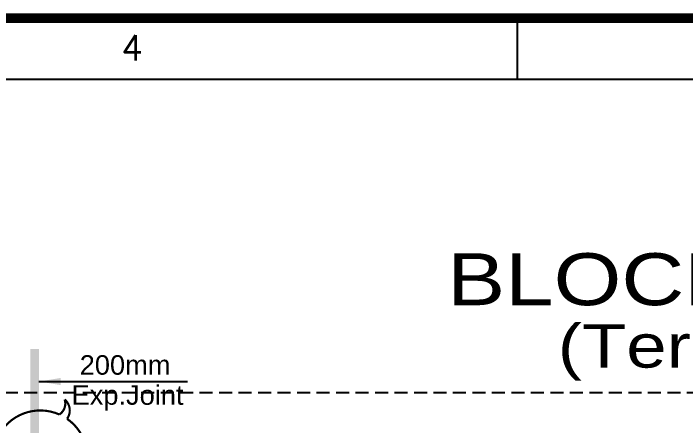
# Model space of a CAD drawing. Extents: x 7897917 to 8423973, y -6487334 to -6173396.
# Drawn here: x 8263472 to 8278992, y -6343050 to -6333533 of the extents above; entities that cross this region are included whole.
import ezdxf
from ezdxf.enums import TextEntityAlignment as Align

# ---------------------------------------------------------------- set-up
doc = ezdxf.new("R2010")
doc.units = 0
doc.header["$LTSCALE"] = 600
doc.header["$MEASUREMENT"] = 0
doc.linetypes.add('DASHED', pattern=[0.75, 0.5, -0.25])
doc.linetypes.add('HIDDEN', pattern=[0.375, 0.25, -0.125])
for name, color, linetype in [('8', 8, 'CONTINUOUS'), ('BLOCKS-PROP', 2, 'CONTINUOUS'), ('Ele. Proj', 7, 'CONTINUOUS'), ('Exp.Joint', 104, 'CONTINUOUS'), ('TITLE', 7, 'CONTINUOUS'), ('WIN', 151, 'CONTINUOUS')]:
    doc.layers.add(name, color=color, linetype=linetype)
doc.styles.add('ARIAL', font='arial.ttf')
doc.styles.add('ROMANS', font='romans.shx')
doc.dimstyles.new('LA-Footing-dim', dxfattribs={"dimtxt": 300, "dimasz": 5, "dimexe": 25, "dimexo": 25, "dimgap": 5, "dimtad": 1, "dimdec": 0, "dimzin": 0, "dimdsep": 46, "dimtxsty": 'ROMANS', "dimblk": 'DOT', "dimcen": 0.09, "dimdle": 50, "dimclrd": 5, "dimclre": 5, "dimclrt": 6, "dimadec": 0, "dimazin": 0, "dimtfac": 1, "dimtdec": 0, "dimtix": 1, "dimtofl": 0, "dimtmove": 0, "dimatfit": 3, "dimfxl": 1, "dimtolj": 1, "dimtzin": 0, "dimarcsym": 0})

# ---------------------------------------------------------------- blocks, each defined once
blk = doc.blocks.new('A$C66962185')
at = {"layer": 'TITLE', "color": 7}
blk.add_line((120.898, -140930.66), (120.898, -140928.365), dxfattribs=at)
at = {"layer": 'TITLE'}
blk.add_line((2.142, -140930.66), (360.704, -140930.66), dxfattribs=at)
at = {"layer": 'TITLE', "color": 7, "const_width": 0.355}
blk.add_lwpolyline([(363, -140928.365), (363, -141178.329), (0, -141178.329), (0, -140928.365)], close=True, dxfattribs=at)
at = {"layer": 'TITLE', "color": 7, "style": 'ROMANS'}
blk.add_text('4', height=0.952, dxfattribs=at).set_placement((106.412, -140929.478), align=Align.MIDDLE)
blk = doc.blocks.new('_Dot')
at = {"layer": 'WIN', "color": 0, "linetype": 'ByBlock', "lineweight": -2}
blk.add_line((-0.5, 0), (-1, 0), dxfattribs=at)
at = {"layer": 'WIN', "color": 0, "linetype": 'ByBlock', "const_width": 0.5}
blk.add_lwpolyline([(-0.25, 0, 1), (0.25, 0, 1)], format="xyb", close=True, dxfattribs=at)

msp = doc.modelspace()

# ---------------------------------------------------------------- hatches: boundary and pattern name
at = {"layer": 'Exp.Joint', "linetype": 'HIDDEN'}
msp.add_hatch(color=256, dxfattribs=at).paths.add_polyline_path([(8264062.296, -6341281.903), (8263862.296, -6341281.903), (8263862.296, -6462283.74), (8264062.296, -6462283.74)])

# ---------------------------------------------------------------- linework, layer by layer
at = {"layer": '8', "color": 10, "const_width": 50}
msp.add_lwpolyline([(8264710.284, -6342894.324, -0.083277932), (8264710.284, -6342894.324, 0.394284005), (8264654.985, -6342448.777, -0.339488961), (8264532.301, -6342794.469, -1.601490282), (8264532.301, -6342794.469, 3.146200089), (8264532.301, -6342794.469, -3.146200089), (8264532.301, -6342794.469, 21.253573592)], format="xyb", close=True, dxfattribs=at)
at = {"layer": 'Ele. Proj', "color": 8, "linetype": 'DASHED'}
msp.add_line((8217822.16, -6342286.596, -27.533), (8326972.121, -6342286.596, -27.533), dxfattribs=at)

# ---------------------------------------------------------------- block references
at = {"layer": 'TITLE', "xscale": 614.4175770664588, "yscale": 614.4175710082054, "zscale": 614.4175728063115}
msp.add_blockref('A$C66962185', (8200830.809, 80255221.224, 5.788), dxfattribs=at)

# ---------------------------------------------------------------- texts
at = {"layer": 'BLOCKS-PROP', "color": 10, "style": 'ARIAL', "width": 1.2}
for s, height, p in [('BLOCK - B2a', 1200, (8279578.119, -6340270.914, -18.632)), ('(Terrace)', 1000, (8279487.096, -6341712.144, 2.054))]:
    msp.add_text(s, height=height, dxfattribs=at).set_placement(p, align=Align.CENTER)
at = {"layer": 'Exp.Joint', "color": 7, "style": 'ARIAL'}
for s, p in [('200mm', (8266050.144, -6341875.889, 26.996)), ('Exp.Joint', (8266107.43, -6342570.568, 26.996))]:
    msp.add_text(s, height=450, dxfattribs=at).set_placement(p, align=Align.CENTER)

# ---------------------------------------------------------------- leaders
at = {"layer": 'Exp.Joint'}
msp.add_leader([(8264062.296, -6342033.534, 25.942), (8267495.071, -6342033.534, 25.942)], dimstyle='LA-Footing-dim', override={"dimasz": 500, "dimgap": 5, "dimtad": 0}, dxfattribs=at)

doc.saveas('drawing.dxf')
